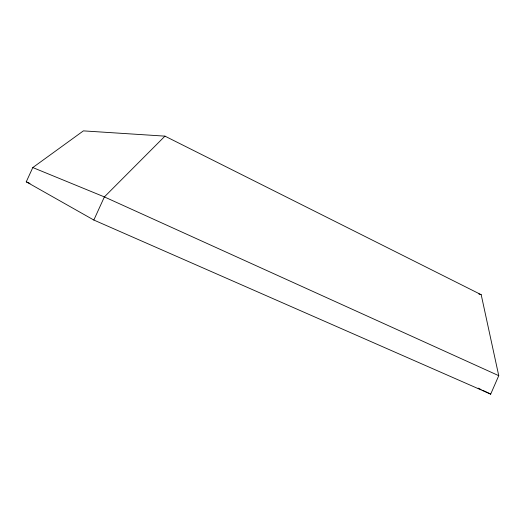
<?xml version="1.0" encoding="UTF-8"?>
<svg xmlns="http://www.w3.org/2000/svg" width="525" height="525" viewBox="0 0 525 525"><rect width="100%" height="100%" fill="white"/><g stroke="black" fill="none" stroke-linecap="round" stroke-linejoin="round"><path stroke-width="0.79" d="M490.698 394.124L498.75 375.677L481.195 294.702L164.955 136.139L83.396 130.876L32.806 167.554L26.25 181.814L93.837 220.041L490.698 394.124L482.587 390.252M93.837 220.041L104.383 196.914L164.955 136.139M478.846 293.974L481.195 294.702M32.806 167.554L104.383 196.914L498.75 375.677M26.25 181.814L29.997 183.474M478.163 388.139L481.117 389.55"/></g></svg>
